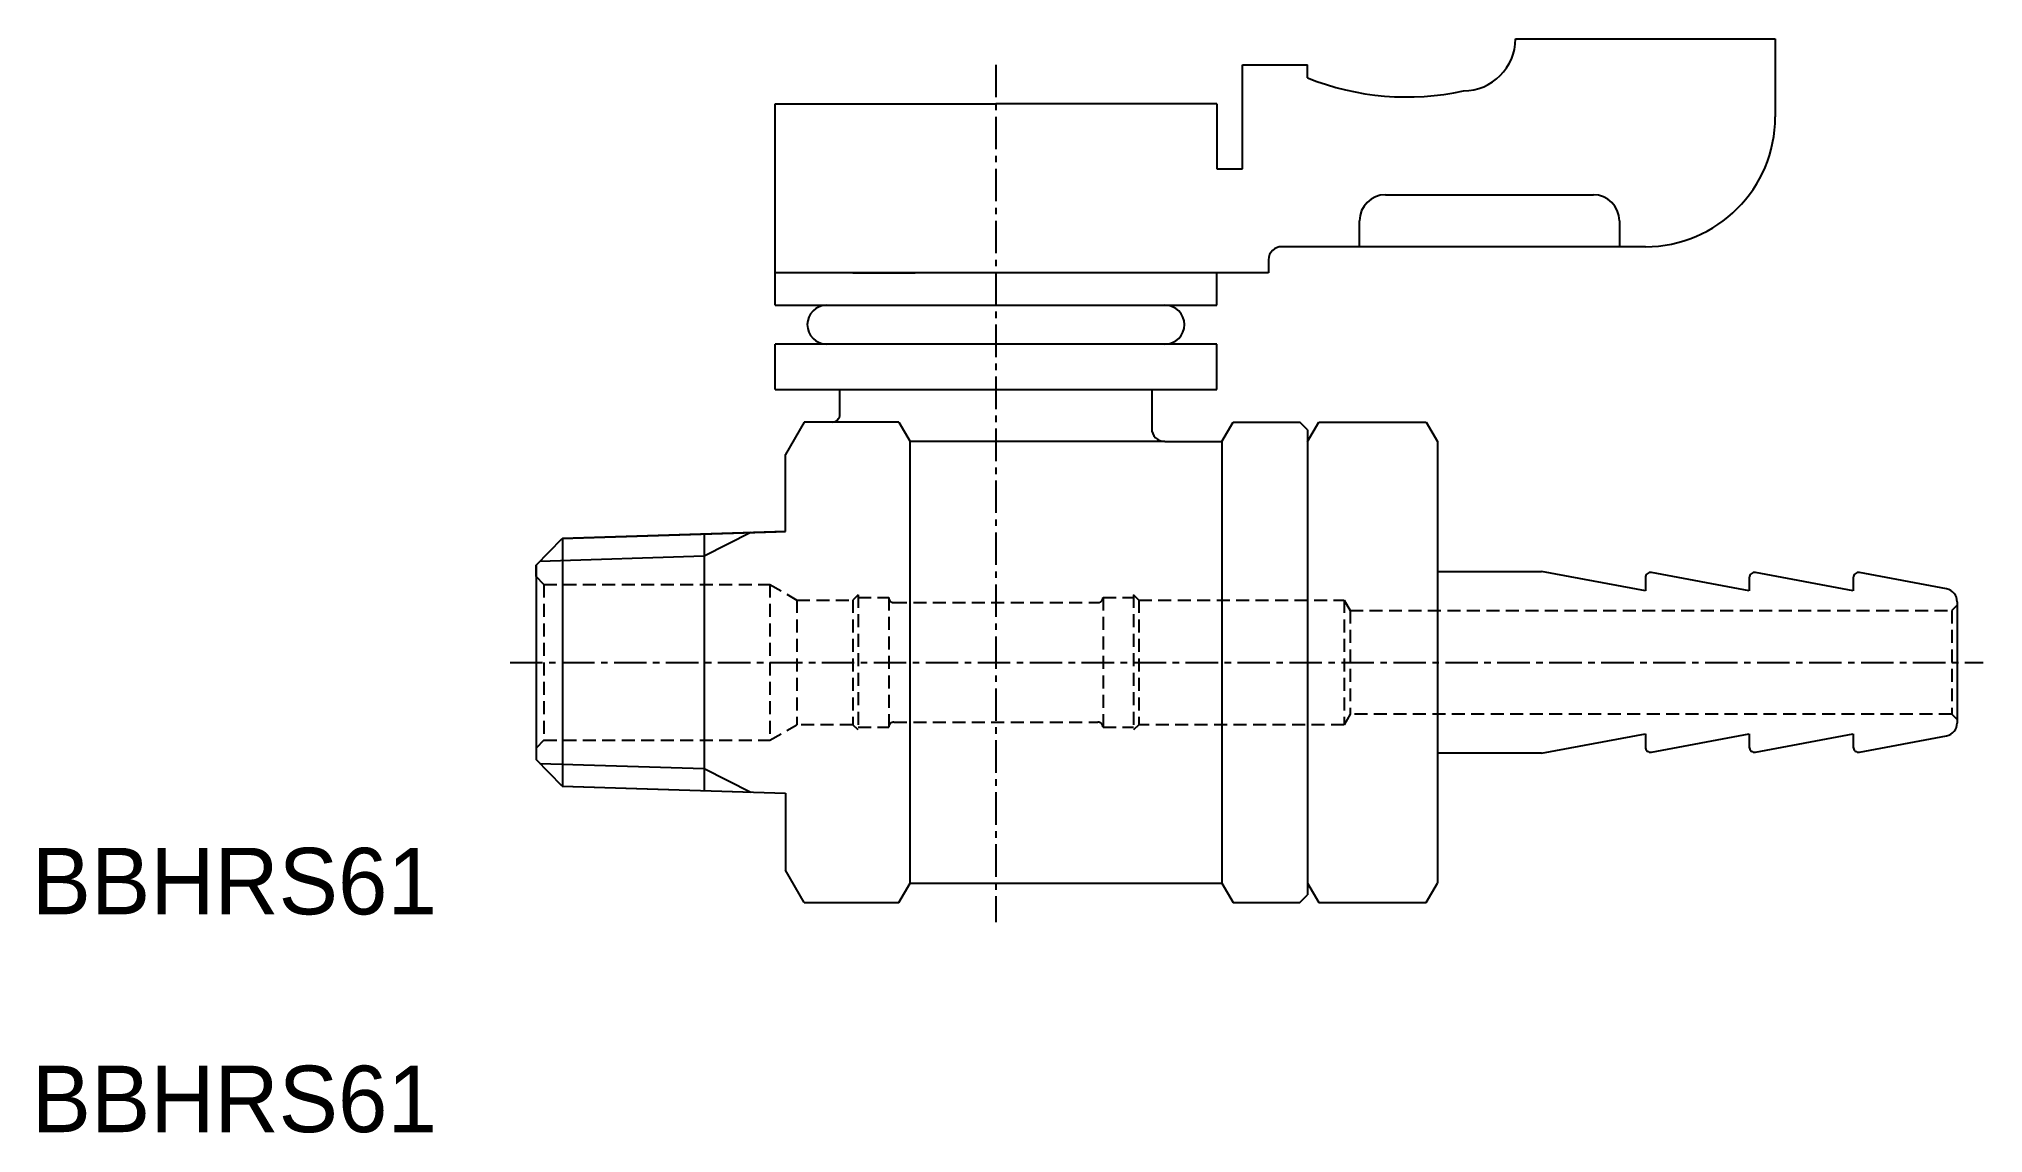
# Model space of a CAD drawing. Extents: x 109.4 to 184.2, y 96.1 to 138.2.
import ezdxf

# ---------------------------------------------------------------- set-up
doc = ezdxf.new("R2010")
doc.units = 0
doc.linetypes.add('CENTER', pattern=[2, 1.25, -0.25, 0.25, -0.25])
doc.linetypes.add('DASHED', pattern=[0.75, 0.5, -0.25])
doc.layers.get('0').update_dxf_attribs({"linetype": 'CONTINUOUS'})
doc.layers.add('CENTER', color=1, linetype='CENTER')

msp = doc.modelspace()

# ---------------------------------------------------------------- linework, layer by layer
at = {"color": 7, "linetype": 'CONTINUOUS'}
for p, q in [((166.223, 138.237), (176.223, 138.237)), ((176.223, 138.237), (176.223, 135.237)), ((155.723, 133.237), (155.723, 137.237)), ((155.723, 137.237), (158.223, 137.237)), ((158.223, 136.737), (158.223, 137.237)), ((137.723, 135.737), (146.223, 135.737)), ((137.723, 127.987), (137.723, 135.737)), ((154.723, 135.737), (146.223, 135.737)), ((154.723, 135.737), (154.723, 133.237)), ((154.723, 133.237), (155.723, 133.237)), ((161.223, 132.237), (169.223, 132.237)), ((160.223, 130.237), (160.223, 131.237)), ((170.223, 131.237), (170.223, 130.237)), ((171.223, 130.237), (157.223, 130.237)), ((137.723, 127.987), (137.723, 129.737)), ((156.723, 129.737), (156.723, 129.237)), ((156.723, 129.237), (137.723, 129.237)), ((140.723, 129.237), (143.123, 129.237)), ((140.723, 129.237), (143.123, 129.237)), ((154.723, 127.987), (154.723, 129.237)), ((137.723, 127.987), (154.723, 127.987)), ((154.723, 126.487), (137.723, 126.487)), ((137.723, 124.737), (137.723, 126.487)), ((154.723, 124.737), (154.723, 126.487)), ((137.723, 124.737), (154.723, 124.737)), ((140.223, 123.787), (140.223, 124.737)), ((152.223, 124.737), (152.223, 123.237)), ((138.845, 123.487), (138.123, 122.237)), ((142.49, 123.487), (138.845, 123.487)), ((142.49, 123.487), (142.923, 122.737)), ((154.925, 122.737), (155.358, 123.487)), ((155.358, 123.487), (157.925, 123.487)), ((158.225, 123.187), (157.925, 123.487)), ((158.225, 122.737), (158.658, 123.487)), ((158.658, 123.487), (162.792, 123.487)), ((162.792, 123.487), (163.225, 122.737)), ((152.723, 122.737), (154.925, 122.737)), ((158.225, 123.187), (158.225, 105.287)), ((163.225, 122.737), (163.225, 105.737)), ((138.123, 119.275), (138.123, 122.237)), ((128.525, 117.975), (129.524, 119.007)), ((138.123, 119.275), (129.547, 119.007)), ((129.547, 119.007), (129.547, 109.466)), ((134.995, 119.178), (134.995, 109.296)), ((128.525, 117.975), (128.525, 117.537)), ((128.525, 117.537), (128.525, 110.937)), ((163.225, 117.737), (167.225, 117.737)), ((171.225, 116.987), (167.225, 117.737)), ((175.225, 116.987), (171.462, 117.692)), ((179.225, 116.987), (175.462, 117.692)), ((182.817, 117.063), (179.462, 117.692)), ((171.225, 117.496), (171.225, 116.987)), ((175.225, 117.496), (175.225, 116.987)), ((179.225, 117.496), (179.225, 116.987)), ((183.225, 116.572), (183.225, 116.437)), ((183.225, 116.437), (183.225, 112.037)), ((183.225, 112.037), (183.225, 111.902)), ((128.525, 110.937), (128.525, 110.498)), ((167.225, 110.737), (171.225, 111.487)), ((171.225, 111.487), (171.225, 110.978)), ((171.462, 110.781), (175.225, 111.487)), ((175.225, 111.487), (175.225, 110.978)), ((175.462, 110.781), (179.225, 111.487)), ((179.225, 111.487), (179.225, 110.978)), ((179.462, 110.781), (182.817, 111.41)), ((129.524, 109.467), (128.525, 110.498)), ((128.669, 110.35), (134.995, 110.152)), ((167.225, 110.737), (163.225, 110.737)), ((129.547, 109.466), (138.123, 109.198)), ((138.123, 109.198), (138.123, 106.237)), ((138.845, 104.987), (138.123, 106.237)), ((142.49, 104.987), (142.923, 105.737)), ((142.923, 105.737), (154.926, 105.737)), ((154.926, 105.737), (155.359, 104.987)), ((158.225, 105.737), (158.658, 104.987)), ((162.792, 104.987), (163.225, 105.737)), ((138.845, 104.987), (142.49, 104.987)), ((155.359, 104.987), (157.925, 104.987)), ((157.925, 104.987), (158.225, 105.287)), ((158.658, 104.987), (162.792, 104.987))]:
    msp.add_line(p, q, dxfattribs=at)
for p, q in [((142.923, 105.737), (142.923, 122.737)), ((152.723, 122.737), (142.923, 122.737)), ((154.925, 122.737), (154.926, 105.737))]:
    msp.add_line(p, q)
at = {"color": 3, "linetype": 'CONTINUOUS'}
for p, q in [((136.795, 119.234), (134.995, 118.322)), ((134.995, 118.322), (128.669, 118.124)), ((134.995, 110.151), (136.795, 109.24))]:
    msp.add_line(p, q, dxfattribs=at)
at = {"color": 3, "linetype": 'DASHED'}
for p, q in [((128.825, 117.237), (128.525, 117.537)), ((128.825, 117.237), (128.825, 111.237)), ((128.825, 117.237), (137.528, 117.237)), ((137.528, 117.237), (137.528, 111.237)), ((137.528, 117.237), (138.567, 116.637)), ((140.923, 116.837), (140.723, 116.637)), ((140.923, 116.837), (140.923, 111.637)), ((140.923, 116.837), (140.923, 116.737)), ((151.523, 116.837), (151.523, 111.637)), ((151.723, 116.637), (151.523, 116.837)), ((138.567, 116.637), (140.723, 116.637)), ((138.567, 116.637), (138.567, 111.837)), ((140.723, 116.637), (140.723, 111.837)), ((140.923, 116.737), (142.098, 116.737)), ((142.098, 116.737), (142.098, 111.737)), ((142.298, 116.537), (150.148, 116.537)), ((150.348, 116.737), (150.348, 111.737)), ((150.348, 116.737), (151.523, 116.737)), ((151.723, 116.637), (159.625, 116.637)), ((151.723, 116.637), (151.723, 111.837)), ((159.625, 116.637), (159.625, 111.837)), ((159.625, 116.637), (159.856, 116.237)), ((159.856, 116.237), (183.025, 116.237)), ((159.856, 116.237), (159.856, 112.237)), ((183.225, 116.437), (183.025, 116.237)), ((183.025, 116.237), (183.025, 112.237)), ((137.528, 111.237), (138.567, 111.837)), ((140.723, 111.837), (138.567, 111.837)), ((140.923, 111.637), (140.723, 111.837)), ((140.923, 111.737), (142.098, 111.737)), ((142.298, 111.937), (150.148, 111.937)), ((150.348, 111.737), (151.523, 111.737)), ((151.723, 111.837), (151.523, 111.637)), ((159.625, 111.837), (151.723, 111.837)), ((159.856, 112.237), (159.625, 111.837)), ((183.025, 112.237), (159.856, 112.237)), ((183.025, 112.237), (183.225, 112.037)), ((128.825, 111.237), (128.525, 110.937)), ((128.825, 111.237), (137.528, 111.237))]:
    msp.add_line(p, q, dxfattribs=at)
at = {"color": 7, "linetype": 'CONTINUOUS'}
for points in [[(129.524, 119.007), (137.77, 119.264), (138.123, 119.275)], [(129.524, 109.467), (138.123, 109.198)]]:
    msp.add_lwpolyline(points, dxfattribs=at)
at = {"color": 3, "linetype": 'DASHED'}
for points in [[(128.825, 117.237), (128.525, 117.537), (128.525, 117.975)], [(140.923, 116.837), (140.723, 116.637)]]:
    msp.add_lwpolyline(points, dxfattribs=at)
at = {"color": 7, "linetype": 'CONTINUOUS'}
for centre, radius, start, end in [((164.223, 138.237), 2, 270, 0), ((162.036, 146.237), 10.236, 248.13363, 282.33909), ((171.223, 135.237), 5, 270, 0), ((161.223, 131.237), 1, 90, 180), ((169.223, 131.237), 1, 0, 90), ((157.223, 129.737), 0.5, 90, 180), ((139.716, 127.237), 0.75, 90, 270), ((152.731, 127.237), 0.75, 270, 90), ((139.923, 123.787), 0.3, 270, 0), ((152.723, 123.237), 0.5, 180, 270), ((171.425, 117.496), 0.2, 79.38034, 180), ((175.425, 117.496), 0.2, 79.38034, 180), ((179.425, 117.496), 0.2, 79.38034, 180), ((182.725, 116.572), 0.5, 0, 79.38034), ((182.725, 111.902), 0.5, 280.61966, 360), ((171.425, 110.978), 0.2, 180, 280.61966), ((175.425, 110.978), 0.2, 180, 280.61966), ((179.425, 110.978), 0.2, 180, 280.61966)]:
    msp.add_arc(centre, radius, start, end, dxfattribs=at)
at = {"color": 3, "linetype": 'DASHED'}
for centre, start, end in [((142.298, 116.737), 180, 270), ((150.148, 116.737), 270, 0), ((142.298, 111.737), 90, 180), ((150.148, 111.737), 0, 90)]:
    msp.add_arc(centre, 0.2, start, end, dxfattribs=at)
at = {"layer": 'CENTER', "color": 1, "linetype": 'CENTER'}
for p, q in [((146.223, 137.237), (146.223, 104.237)), ((127.525, 114.237), (184.225, 114.237))]:
    msp.add_line(p, q, dxfattribs=at)

# ---------------------------------------------------------------- texts
at = {"color": 7, "linetype": 'CONTINUOUS'}
for p in [(109.106, 104.537), (109.106, 96.152)]:
    msp.add_text('BBHRS61', height=2.5597, dxfattribs=at).set_placement(p)

doc.saveas('drawing.dxf')
